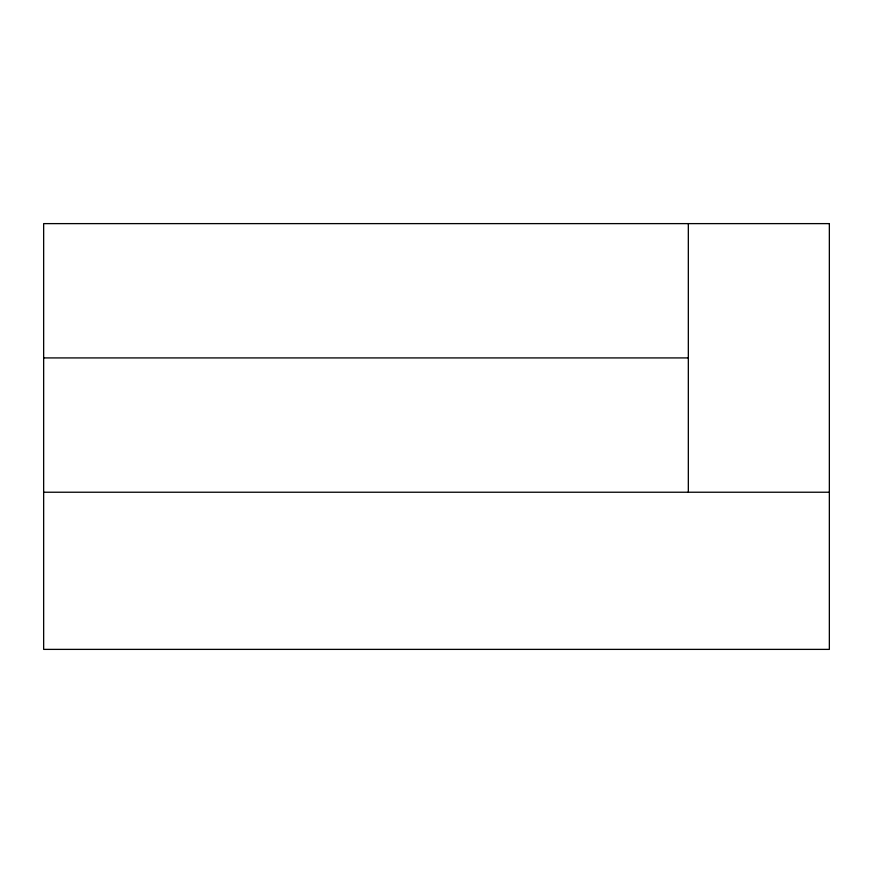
<?xml version="1.0" encoding="UTF-8"?>
<svg xmlns="http://www.w3.org/2000/svg" width="873" height="873" viewBox="0 0 873 873"><rect width="100%" height="100%" fill="white"/><g stroke="black" fill="none" stroke-linecap="round" stroke-linejoin="round"><path stroke-width="1.31" d="M43.65 357.919L688.328 357.919M43.65 492.23L829.35 492.23M688.328 223.619L688.328 492.23M829.35 223.619L43.65 223.619L43.65 649.381L829.35 649.381L829.35 223.619"/></g></svg>
